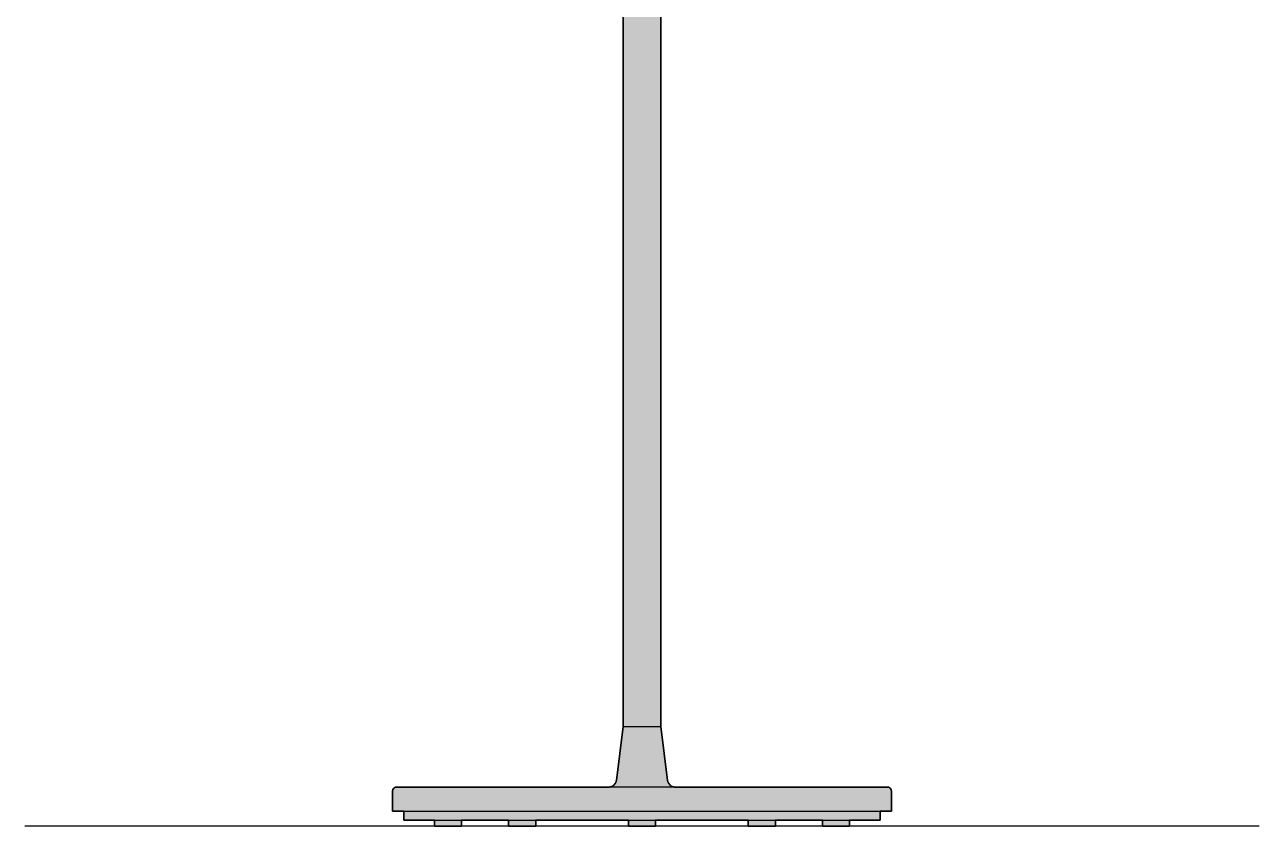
# Model space of a CAD drawing. Header units: millimetres. Extents: x 0 to 2291, y -685 to 1746.
# Drawn here: x 1474 to 2291, y 0 to 531 of the extents above; entities that cross this region are included whole.
import ezdxf

# ---------------------------------------------------------------- set-up
doc = ezdxf.new("R2010")
doc.units = ezdxf.units.MM
doc.layers.add('Blocks', color=7, linetype='Continuous')
doc.layers.add('Blocks$Fill', color=7, linetype='Continuous', true_color=0xffffff)
for name, color, linetype, lineweight, true_color in [('Blocks$Inner', 7, 'Continuous', 25, 0x007f00), ('Blocks$Outline', 7, 'Continuous', 35, 0xff3f3f), ('Groud', 7, 'Continuous', 25, 0x243775)]:
    doc.layers.add(name, color=color, linetype=linetype, lineweight=lineweight, true_color=true_color)

# ---------------------------------------------------------------- blocks, each defined once
blk = doc.blocks.new('Tolomeo Floor Lamp Front')
at = {"layer": 'Blocks$Fill'}
h = blk.add_hatch(color=256, dxfattribs=at)
h.paths.add_polyline_path([(573.48, 23.5), (573.48, 10), (565.98, 10), (565.98, 4), (545.88, 4), (545.88, 0), (527.88, 0), (527.88, 4), (496.84, 4), (496.84, 0), (478.84, 0), (478.84, 4), (417.48, 4), (417.48, 0), (399.48, 0), (399.48, 4), (338.13, 4), (338.13, 0), (320.13, 0), (320.13, 4), (289.09, 4), (289.09, 0), (271.09, 0), (271.09, 4), (250.98, 4), (250.98, 10), (243.48, 10), (243.48, 23.5), (243.49, 23.56), (243.49, 23.61), (243.49, 23.67), (243.49, 23.72), (243.5, 23.78), (243.51, 23.84), (243.52, 23.9), (243.53, 23.95), (243.54, 24.01), (243.55, 24.07), (243.56, 24.13), (243.58, 24.19), (243.6, 24.25), (243.62, 24.3), (243.64, 24.36), (243.66, 24.42), (243.68, 24.48), (243.71, 24.54), (243.74, 24.59), (243.76, 24.65), (243.79, 24.7), (243.82, 24.76), (243.86, 24.81), (243.89, 24.87), (243.93, 24.92), (243.96, 24.97), (244, 25.03), (244.04, 25.08), (244.08, 25.13), (244.13, 25.17), (244.17, 25.22), (244.22, 25.27), (244.26, 25.31), (244.31, 25.36), (244.36, 25.4), (244.41, 25.44), (244.46, 25.48), (244.51, 25.52), (244.56, 25.56), (244.62, 25.59), (244.67, 25.63), (244.73, 25.66), (244.78, 25.69), (244.84, 25.72), (244.89, 25.75), (244.95, 25.78), (245.01, 25.8), (245.06, 25.82), (245.12, 25.85), (245.18, 25.87), (245.24, 25.89), (245.3, 25.9), (245.35, 25.92), (245.41, 25.93), (245.47, 25.95), (245.53, 25.96), (245.59, 25.97), (245.65, 25.98), (245.7, 25.98), (245.76, 25.99), (245.82, 25.99), (245.87, 26), (245.93, 26), (245.98, 26), (386.78, 26), (386.88, 26.01), (386.98, 26.01), (387.09, 26.02), (387.19, 26.04), (387.29, 26.05), (387.4, 26.07), (387.5, 26.09), (387.61, 26.11), (387.71, 26.13), (387.82, 26.16), (387.92, 26.18), (388.03, 26.22), (388.13, 26.25), (388.24, 26.28), (388.34, 26.32), (388.44, 26.36), (388.55, 26.41), (388.65, 26.45), (388.75, 26.5), (388.85, 26.55), (388.95, 26.6), (389.05, 26.66), (389.15, 26.71), (389.24, 26.77), (389.34, 26.84), (389.43, 26.9), (389.53, 26.97), (389.62, 27.03), (389.71, 27.11), (389.8, 27.18), (389.88, 27.25), (389.97, 27.33), (390.05, 27.41), (390.13, 27.49), (390.21, 27.57), (390.29, 27.66), (390.36, 27.74), (390.44, 27.83), (390.51, 27.92), (390.58, 28.01), (390.64, 28.1), (390.71, 28.19), (390.77, 28.29), (390.83, 28.38), (390.89, 28.48), (390.94, 28.57), (391, 28.67), (391.05, 28.77), (391.09, 28.87), (391.14, 28.97), (391.18, 29.07), (391.22, 29.17), (391.26, 29.27), (391.3, 29.37), (391.33, 29.47), (391.36, 29.57), (391.39, 29.68), (391.42, 29.78), (391.44, 29.88), (391.47, 29.98), (391.49, 30.08), (391.5, 30.18), (391.52, 30.28), (391.53, 30.38), (395.98, 66), (395.98, 729), (402.94, 729), (402.94, 762.92), (402.48, 762.92), (402.48, 785.08), (402.94, 785.08), (402.94, 808.24), (402.99, 808.78), (403.08, 809.24), (403.08, 811.97), (402.94, 812.84), (402.94, 817.08), (403.08, 817.96), (403.08, 818), (401.63, 818), (401.48, 818), (401.48, 1564.72), (392.97, 1623.59), (387.17, 1624.21), (382.59, 1624.86), (378.11, 1625.63), (373.75, 1626.53), (369.54, 1627.55), (365.49, 1628.68), (361.62, 1629.93), (357.94, 1631.29), (354.47, 1632.75), (351.22, 1634.32), (348.21, 1635.98), (345.46, 1637.73), (342.98, 1639.57), (340.78, 1641.48), (338.88, 1643.46), (337.3, 1645.48), (336.02, 1647.54), (335.05, 1649.63), (334.4, 1651.76), (334.04, 1653.91), (334.01, 1656.08), (334.29, 1658.27), (334.91, 1660.46), (335.86, 1662.64), (337.14, 1664.79), (338.75, 1666.87), (340.66, 1668.89), (342.73, 1670.71), (375.01, 1734.64), (375.38, 1735.29), (376.41, 1736.66), (377.78, 1737.98), (379.46, 1739.24), (381.44, 1740.42), (382.51, 1740.96), (383.7, 1741.51), (386.21, 1742.5), (388.95, 1743.38), (391.89, 1744.14), (395, 1744.77), (398.25, 1745.27), (401.6, 1745.63), (405.02, 1745.84), (408.48, 1745.92), (411.94, 1745.84), (415.37, 1745.63), (418.72, 1745.27), (421.97, 1744.77), (425.08, 1744.14), (428.02, 1743.38), (430.76, 1742.5), (433.27, 1741.51), (434.06, 1741.15), (435.53, 1740.42), (437.51, 1739.24), (439.19, 1737.98), (440.55, 1736.66), (441.59, 1735.29), (441.96, 1734.64), (474.24, 1670.7), (476.18, 1669.01), (478.08, 1667.04), (479.67, 1665.02), (480.95, 1662.96), (481.91, 1660.86), (482.57, 1658.74), (482.92, 1656.59), (482.96, 1654.42), (482.68, 1652.23), (482.06, 1650.03), (481.11, 1647.85), (479.83, 1645.71), (478.23, 1643.62), (476.31, 1641.6), (474.11, 1639.67), (471.63, 1637.81), (468.88, 1636.05), (465.89, 1634.39), (462.65, 1632.82), (459.2, 1631.36), (455.54, 1630), (451.68, 1628.74), (447.64, 1627.6), (443.45, 1626.58), (439.1, 1625.68), (434.64, 1624.9), (430.06, 1624.24), (425.39, 1623.71), (424, 1623.59), (415.48, 1564.72), (415.48, 818), (415.34, 818), (413.89, 818), (413.94, 817.86), (413.97, 817.42), (414.02, 817.08), (414.02, 812.84), (413.88, 811.97), (413.88, 809.2), (414, 808.63), (414.02, 808.24), (414.02, 785.08), (414.48, 785.08), (414.48, 780), (417.48, 780), (417.48, 792), (422.48, 792), (422.48, 756), (417.48, 756), (417.48, 768), (414.48, 768), (414.48, 762.92), (414.02, 762.92), (414.02, 729), (420.98, 729), (420.98, 66), (425.44, 30.38), (425.45, 30.28), (425.47, 30.18), (425.48, 30.08), (425.5, 29.98), (425.53, 29.88), (425.55, 29.78), (425.58, 29.68), (425.61, 29.57), (425.64, 29.47), (425.67, 29.37), (425.71, 29.27), (425.75, 29.17), (425.79, 29.07), (425.83, 28.97), (425.88, 28.87), (425.92, 28.77), (425.97, 28.67), (426.03, 28.57), (426.08, 28.48), (426.14, 28.38), (426.2, 28.29), (426.26, 28.19), (426.33, 28.1), (426.39, 28.01), (426.46, 27.92), (426.53, 27.83), (426.61, 27.74), (426.68, 27.66), (426.76, 27.57), (426.84, 27.49), (426.92, 27.41), (427, 27.33), (427.09, 27.25), (427.17, 27.18), (427.26, 27.11), (427.35, 27.03), (427.44, 26.97), (427.54, 26.9), (427.63, 26.84), (427.73, 26.77), (427.82, 26.71), (427.92, 26.66), (428.02, 26.6), (428.12, 26.55), (428.22, 26.5), (428.32, 26.45), (428.42, 26.41), (428.53, 26.36), (428.63, 26.32), (428.73, 26.28), (428.84, 26.25), (428.94, 26.22), (429.05, 26.18), (429.15, 26.16), (429.26, 26.13), (429.36, 26.11), (429.47, 26.09), (429.57, 26.07), (429.68, 26.05), (429.78, 26.04), (429.88, 26.02), (429.99, 26.01), (430.09, 26.01), (430.19, 26), (570.98, 26), (571.04, 26), (571.1, 26), (571.15, 25.99), (571.21, 25.99), (571.27, 25.98), (571.32, 25.98), (571.38, 25.97), (571.44, 25.96), (571.5, 25.95), (571.56, 25.93), (571.61, 25.92), (571.67, 25.9), (571.73, 25.89), (571.79, 25.87), (571.85, 25.85), (571.9, 25.82), (571.96, 25.8), (572.02, 25.78), (572.08, 25.75), (572.13, 25.72), (572.19, 25.69), (572.24, 25.66), (572.3, 25.63), (572.35, 25.59), (572.41, 25.56), (572.46, 25.52), (572.51, 25.48), (572.56, 25.44), (572.61, 25.4), (572.66, 25.36), (572.71, 25.31), (572.75, 25.27), (572.8, 25.22), (572.84, 25.17), (572.88, 25.13), (572.93, 25.08), (572.97, 25.03), (573, 24.97), (573.04, 24.92), (573.08, 24.87), (573.11, 24.81), (573.14, 24.76), (573.18, 24.7), (573.21, 24.65), (573.23, 24.59), (573.26, 24.54), (573.29, 24.48), (573.31, 24.42), (573.33, 24.36), (573.35, 24.3), (573.37, 24.25), (573.39, 24.19), (573.4, 24.13), (573.42, 24.07), (573.43, 24.01), (573.44, 23.95), (573.45, 23.9), (573.46, 23.84), (573.47, 23.78), (573.47, 23.72), (573.48, 23.67), (573.48, 23.61), (573.48, 23.56)], flags=0)
h.paths.add_polyline_path([(401.48, 1623.03), (396.59, 1623.29), (395.01, 1623.42), (401.48, 1578.69)], flags=0)
h.paths.add_polyline_path([(421.96, 1623.42), (415.86, 1623.04), (415.48, 1623.03), (415.48, 1578.69)], flags=0)
at = {"layer": 'Blocks$Inner'}
for points in [[(391.53, 30.38), (395.98, 66), (395.98, 729), (408.48, 729), (420.98, 729), (420.98, 66), (425.44, 30.38)], [(395.98, 66), (408.48, 66), (420.98, 66)], [(570.98, 26), (408.48, 26), (245.98, 26)], [(243.48, 23.5), (243.48, 10), (408.48, 10), (573.48, 10), (573.48, 23.5)], [(250.98, 10), (250.98, 4), (408.48, 4), (565.98, 4), (565.98, 10)], [(271.09, 4), (271.09, 0), (289.09, 0), (289.09, 4)], [(320.13, 4), (320.13, 0), (338.13, 0), (338.13, 4)], [(399.48, 4), (399.48, 0), (417.48, 0), (417.48, 4)], [(478.84, 4), (478.84, 0), (496.84, 0), (496.84, 4)], [(527.88, 4), (527.88, 0), (545.88, 0), (545.88, 4)]]:
    blk.add_lwpolyline(points, dxfattribs=at)
for centre, radius, start, end in [((245.98, 23.5), 2.5, 90, 180), ((386.57, 31), 5, 270, 352.87498), ((430.4, 31), 5, 187.12502, 270), ((570.98, 23.5), 2.5, 0, 90)]:
    blk.add_arc(centre, radius, start, end, dxfattribs=at)
at = {"layer": 'Blocks$Outline'}
for points in [[(395.98, 66), (395.98, 729)], [(420.98, 729), (420.98, 66)], [(391.53, 30.38), (395.98, 66)], [(420.98, 66), (425.44, 30.38)], [(245.98, 26), (386.78, 26)], [(430.19, 26), (570.98, 26)], [(243.48, 10), (243.48, 23.5)], [(573.48, 23.5), (573.48, 10)], [(250.98, 10), (243.48, 10)], [(250.98, 4), (250.98, 10)], [(573.48, 10), (565.98, 10)], [(565.98, 10), (565.98, 4)], [(271.09, 4), (250.98, 4)], [(271.09, 0), (271.09, 4)], [(289.09, 0), (271.09, 0)], [(320.13, 4), (289.09, 4)], [(289.09, 4), (289.09, 0)], [(320.13, 0), (320.13, 4)], [(338.13, 0), (320.13, 0)], [(399.48, 4), (338.13, 4)], [(338.13, 4), (338.13, 0)], [(399.48, 0), (399.48, 4)], [(417.48, 0), (399.48, 0)], [(478.84, 4), (417.48, 4)], [(417.48, 4), (417.48, 0)], [(478.84, 0), (478.84, 4)], [(496.84, 0), (478.84, 0)], [(527.88, 4), (496.84, 4)], [(496.84, 4), (496.84, 0)], [(527.88, 0), (527.88, 4)], [(545.88, 0), (527.88, 0)], [(565.98, 4), (545.88, 4)], [(545.88, 4), (545.88, 0)]]:
    blk.add_lwpolyline(points, dxfattribs=at)
for points, weights in [([(243.48, 23.5), (243.48, 26), (245.98, 26)], [1, 0.707106781187, 1]), ([(386.78, 26), (391.01, 26.18), (391.53, 30.38)], [0.984850113344, 0.757497363514, 1]), ([(425.44, 30.38), (425.96, 26.18), (430.19, 26)], [1, 0.757497363514, 0.984850113343]), ([(570.98, 26), (573.48, 26), (573.48, 23.5)], [1, 0.707106781187, 1])]:
    blk.add_rational_spline(points, weights, degree=2, dxfattribs=at)

msp = doc.modelspace()

# ---------------------------------------------------------------- linework, layer by layer
at = {"layer": 'Groud'}
msp.add_lwpolyline([(2291.16, 0), (1474.19, 0)], dxfattribs=at)

# ---------------------------------------------------------------- block references
at = {"layer": 'Blocks'}
msp.add_blockref('Tolomeo Floor Lamp Front', (1474.19, 0), dxfattribs=at)

doc.saveas('drawing.dxf')
